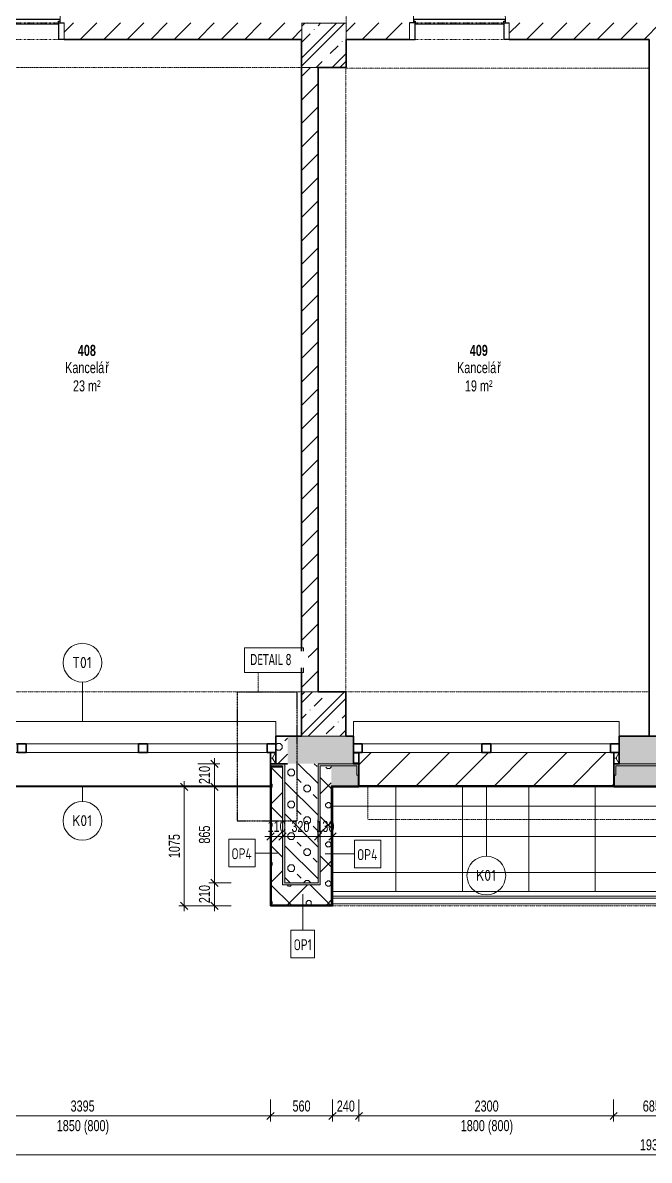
# Model space of a CAD drawing. Header units: millimetres. Extents: x -17526 to 208316, y -45352 to 20466.
# Drawn here: x 154242 to 159899, y -32550 to -22279 of the extents above; entities that cross this region are included whole.
import ezdxf

# ---------------------------------------------------------------- set-up
doc = ezdxf.new("R2010")
doc.units = ezdxf.units.MM
for name, pattern in [('3_Čárkovaná 2_5mm', [5, 2.5, -2.5]), ('Dash dot dot', [5, 2, -1, 0, -1, 0, -1]), ('Čerchovaná se dvěma tečkami', [2.59, 1, -0.53, 0, -0.53, 0, -0.53])]:
    doc.linetypes.add(name, pattern=pattern)
for name, color, linetype, lineweight in [('A-ANNO-DIMS', 211, 'Continuous', 9), ('A-ANNO-DIMS-50', 211, 'Continuous', 9), ('A-AREA-IDEN', 2, 'Continuous', 9), ('A-DETL', 90, 'Continuous', 9), ('A-DOOR', 31, 'Continuous', 9), ('A-DOOR-FRAM', 31, 'Continuous', 9), ('A-FLOR-HRAL', 11, 'Continuous', 9), ('A-GENM', 13, 'Continuous', 9), ('A-GENM-IDEN', 13, 'Continuous', 9), ('A-GLAZ', 151, 'Continuous', 9), ('A-ROOF', 132, 'Continuous', 13), ('A-ROOF-OTLN', 132, 'Continuous', 13), ('A-ROOF-PATT', 132, 'Continuous', 13), ('A-WALL', 113, 'Continuous', 9), ('A-WALL-IDEN', 211, 'Continuous', 9), ('A-WALL-PATT', 111, 'Continuous', 9), ('G-ANNO-TEXT', 231, 'Continuous', 9), ('Q-SPCQ', 91, 'Continuous', 9), ('Q-SPCQ-IDEN', 132, 'Continuous', 9), ('S-COLS', 52, 'Continuous', 9)]:
    doc.layers.add(name, color=color, linetype=linetype, lineweight=lineweight)
doc.styles.add('Arial_4', font='arial.ttf', dxfattribs={"width": 0.7, "height": 100})
doc.styles.add('Arial_B', font='arialbd.ttf', dxfattribs={"width": 0.7, "height": 100})
doc.styles.add('ISOCPEUR', font='isocpeur.ttf', dxfattribs={"width": 0.9, "height": 100})
doc.styles.add('ISOCPEUR_2', font='isocpeur.ttf', dxfattribs={"width": 0.75, "height": 100})
doc.styles.add('Tahoma', font='tahoma.ttf', dxfattribs={"width": 0.7, "height": 100})
doc.dimstyles.new('Vnitřní_-_průhledné', dxfattribs={"dimscale": 304.8, "dimtxt": 102.02594, "dimasz": 0.213255, "dimexe": 0.164042, "dimexo": 0.0625, "dimgap": 0.032808, "dimtad": 1, "dimdec": 0, "dimrnd": 5, "dimzin": 0, "dimdsep": 46, "dimtxsty": 'Arial_4', "dimblk1": 'OBLIQUE', "dimblk2": 'OBLIQUE', "dimsah": 1, "dimcen": 0.09, "dimdle": 0.164042, "dimazin": 0, "dimtfac": 1, "dimtdec": 4, "dimtix": 1, "dimtmove": 0, "dimatfit": 3, "dimfxl": 0.492126, "dimfxlon": 1, "dimtvp": 1, "dimtolj": 1, "dimtzin": 0, "dimarcsym": 2})
pattern_1 = [(45, (73033.68, 0), (-179.6051, 179.6051), []), (45, (73105.52, 0), (-179.6051, 179.6051), []), (45, (73249.2, 0), (-107.7631, 251.4472), [101.6, -50.8, 1.676, -49.124])]
pattern_2 = [(45, (73033.68, 0), (-106.06602, 106.06602), [])]
pattern_3 = [(45, (73033.68, 0), (0.0007, 353.5527), []), (315, (73033.68, 0), (353.5527, -0.0007), []), (270, (73187.36, 9.56), (176.771, -176.771), [19.139, -334.416]), (270, (73233.55, 9.56), (176.771, -176.771), [19.139, -334.416]), (0, (73200.25, 23.1), (176.771, 176.771), [19.139, -334.416]), (0, (73200.25, -23.1), (176.771, 176.771), [19.139, -334.416]), (45, (73187.36, 9.56), (0.0007, 353.5527), [19.139, -230.861]), (45, (73220.03, -23.1), (0.0007, 353.5527), [19.139, -230.861]), (315, (73220.03, 23.1), (353.5534, 0), [19.139, -230.861]), (315, (73187.36, -9.56), (353.5527, -0.0007), [19.139, -230.861])]

# ---------------------------------------------------------------- blocks, each defined once
blk = doc.blocks.new('DVERE_1k_oblozka - DD03_01_800x1970_koupelna-1549508-2NP_NÁVRH B')
at = {"layer": 'A-DOOR', "lineweight": 13}
for p, q in [((-415, 72), (-415, 932)), ((-400, 72), (-450, 72)), ((-450, 72), (-450, -78)), ((-400, -78), (-400, 72)), ((305, 102), (-305, 102)), ((450, 72), (400, 72)), ((400, 72), (400, -78)), ((415, 102), (415, 72)), ((450, -78), (450, 72)), ((-450, -78), (-400, -78)), ((400, -78), (450, -78))]:
    blk.add_line(p, q, dxfattribs=at)
at = {"layer": 'A-DOOR', "lineweight": 25}
for p, q in [((415, 102), (-415, 102)), ((-415, 102), (-415, 87)), ((-415, 87), (-400, 87)), ((-400, 87), (-400, 72)), ((-400, 62), (400, 62)), ((400, 72), (400, 87)), ((400, 87), (415, 87)), ((415, 87), (415, 102))]:
    blk.add_line(p, q, dxfattribs=at)
at = {"layer": 'A-DOOR', "linetype": 'Čerchovaná se dvěma tečkami', "lineweight": 13}
for p, q in [((-400, 72), (400, 72)), ((-400, -78), (400, -78))]:
    blk.add_line(p, q, dxfattribs=at)
at = {"layer": 'A-DOOR', "lineweight": 13}
blk.add_arc((-415, 102), 830, 360, 90, dxfattribs=at)
at = {"layer": 'A-DOOR-FRAM', "lineweight": 25}
for p, q in [((-400, 72), (-450, 72)), ((-400, -78), (-400, 72)), ((400, 72), (400, -78)), ((400, 72), (450, 72)), ((-450, -78), (-400, -78)), ((450, -78), (400, -78))]:
    blk.add_line(p, q, dxfattribs=at)
blk = doc.blocks.new('OKNO_3k_nadsvetlik - OKNO_3k_nadsvetlik_3495 x 1850-1975425-2NP_NÁVRH B')
at = {"layer": 'A-GLAZ', "lineweight": 13}
h = blk.add_hatch(dxfattribs=at)
h.set_pattern_fill('FP_159', color=21, style=0, pattern_type=2)
h.set_pattern_definition([(180, (81747.126, -28844.283), (-75, -43.3), [50, -100]), (240, (81697.126, -28844.283), (-0.0011, -86.601905), [50, -100]), (120, (81697.126, -28844.283), (-74.9989, 43.301905), [50, -100])])
h.paths.add_polyline_path([(-1747.5, 125), (-1747.5, 25), (-1697.5, 25), (-1697.5, 125), (-1747, 125)])
h.paths.add_polyline_path([(1717.5, 125), (1697.5, 125), (1697.5, 25), (1747.5, 25), (1747.5, 125)])
at = {"layer": 'A-GLAZ', "color": 20, "lineweight": 35}
for p, q in [((-1697.5, 25), (-1697.5, 125)), ((1697.5, 125), (1697.5, 25)), ((-1747.5, 25), (-1697.5, 25)), ((-1667.5, 25), (-1747.5, 25)), ((-1667.5, -55), (-1667.5, 25)), ((-507.5, 25), (-587.5, 25)), ((-587.5, 25), (-587.5, -55)), ((-507.5, -55), (-507.5, 25)), ((587.5, 25), (507.5, 25)), ((507.5, 25), (507.5, -55)), ((587.5, -55), (587.5, 25)), ((1747.5, 25), (1667.5, 25)), ((1667.5, 25), (1667.5, -55)), ((1697.5, 25), (1747.5, 25)), ((-1747.5, -55), (-1667.5, -55)), ((-587.5, -55), (-507.5, -55)), ((507.5, -55), (587.5, -55)), ((1667.5, -55), (1747.5, -55))]:
    blk.add_line(p, q, dxfattribs=at)
at = {"layer": 'A-GLAZ', "color": 21, "lineweight": 13}
for p, q in [((-587.5, 25), (-1667.5, 25)), ((507.5, 25), (-507.5, 25)), ((1667.5, 25), (587.5, 25)), ((-1667.5, -55), (-587.5, -55)), ((-507.5, -55), (507.5, -55)), ((587.5, -55), (1667.5, -55))]:
    blk.add_line(p, q, dxfattribs=at)
blk = doc.blocks.new('parapet s nosem_vnitní - parapet s nosem_vnitní-1423029-2NP_NÁVRH B')
at = {"layer": 'A-GENM', "color": 21, "lineweight": 13}
for p, q in [((-1747.5, -190), (-1747.5, -70)), ((-1747.5, -190), (-1747.5, -200)), ((-1747.5, -200), (1747.5, -200))]:
    blk.add_line(p, q, dxfattribs=at)
blk = doc.blocks.new('parapet_ext - parapet_ext-1802047-2NP_NÁVRH B')
at = {"layer": 'Q-SPCQ', "color": 21, "lineweight": 13}
blk.add_line((-1697.5, 300), (1697.5, 300), dxfattribs=at)
blk = doc.blocks.new('Zábradlí - Zábradlí-1250043-2NP_NÁVRH B')
at = {"layer": 'A-FLOR-HRAL', "color": 21, "lineweight": 13}
for p, q in [((95845, -30184), (84005, -30184)), ((95845, -30234), (84005, -30234))]:
    blk.add_line(p, q, dxfattribs=at)
blk = doc.blocks.new('OKNO_2k_nadsvetlik - OKNO_2k_nadsvetlik 1800x2400-1972504-2NP_NÁVRH B')
at = {"layer": 'A-GLAZ', "lineweight": 13}
h = blk.add_hatch(dxfattribs=at)
h.set_pattern_fill('FP_162', color=256, style=0, pattern_type=2)
h.set_pattern_definition([(180, (85394.626, -28844.283), (-75, -43.3), [50, -100]), (240, (85344.626, -28844.283), (-0.0011, -86.601905), [50, -100]), (120, (85344.626, -28844.283), (-74.9989, 43.301905), [50, -100])])
h.paths.add_polyline_path([(-1170, 125), (-1200, 125), (-1200, 25), (-1150, 25), (-1150, 125), (-1168, 125)])
h.paths.add_polyline_path([(1150, 125), (1150, 25), (1200, 25), (1200, 125), (1150, 125)])
at = {"layer": 'A-GLAZ', "lineweight": 35}
for p, q in [((-1150, 25), (-1150, 125)), ((1150, 125), (1150, 25)), ((-1200, 25), (-1150, 25)), ((-1120, 25), (-1200, 25)), ((-1120, -55), (-1120, 25)), ((40, 25), (-40, 25)), ((-40, 25), (-40, -55)), ((40, -55), (40, 25)), ((1200, 25), (1120, 25)), ((1120, 25), (1120, -55)), ((1150, 25), (1200, 25)), ((-1200, -55), (-1120, -55)), ((-40, -55), (40, -55)), ((1120, -55), (1200, -55))]:
    blk.add_line(p, q, dxfattribs=at)
at = {"layer": 'A-GLAZ', "lineweight": 13}
for p, q in [((-40, 25), (-1120, 25)), ((1120, 25), (40, 25)), ((-1120, -55), (-40, -55)), ((40, -55), (1120, -55))]:
    blk.add_line(p, q, dxfattribs=at)
blk = doc.blocks.new('parapet s nosem_vnitní - parapet s nosem_vnitní-1280305-2NP_NÁVRH B')
at = {"layer": 'A-GENM', "lineweight": 13}
for p, q in [((-1200, -190), (-1200, -70)), ((1200, -70), (1200, -190)), ((-1200, -190), (-1200, -200)), ((-1200, -200), (1200, -200)), ((1200, -200), (1200, -190))]:
    blk.add_line(p, q, dxfattribs=at)
blk = doc.blocks.new('parapet_ext - parapet_ext-1801991-2NP_NÁVRH B')
at = {"layer": 'Q-SPCQ', "lineweight": 13}
h = blk.add_hatch(dxfattribs=at)
h.set_pattern_fill('FP_163', color=21, style=0, pattern_type=2)
h.set_pattern_definition([(225, (85394.63, -28869.28), (176.7767, -176.7767), [])])
h.paths.add_polyline_path([(-1150, 300), (-1150, 0), (1150, 0), (1150, 300), (-1120, 300)])
at = {"layer": 'Q-SPCQ', "color": 241, "lineweight": 25}
blk.add_line((-1150, 300), (1150, 300), dxfattribs=at)
blk = doc.blocks.new('DIMBLOCK52-2NP_NÁVRH B')
at = {"layer": 'A-ANNO-DIMS-50'}
for p, q in [((153083, -32150), (153083, -32000)), ((156478, -32150), (156478, -32000)), ((153083, -32150), (156478, -32150)), ((153083, -32150), (153083, -32200)), ((156478, -32150), (156478, -32200))]:
    blk.add_line(p, q, dxfattribs=at)
at = {"layer": 'A-ANNO-DIMS-50', "lineweight": 18}
for p, q in [((153083, -32150), (153116, -32118)), ((156478, -32150), (156511, -32118)), ((153083, -32150), (153051, -32183)), ((156478, -32150), (156446, -32183))]:
    blk.add_line(p, q, dxfattribs=at)
at = {"layer": 'A-ANNO-DIMS-50', "color": 0, "char_height": 100, "attachment_point": 1, "line_spacing_factor": 0.941778, "style": 'Arial_4'}
for s, insert, width in [('3395', (154674, -32010), 256.16), ('1850 (800)', (154549, -32187), 555.65)]:
    blk.add_mtext(s, dxfattribs=dict(at, insert=insert, width=width))
blk = doc.blocks.new('_Oblique')
at = {"color": 0, "linetype": 'ByBlock', "lineweight": -2}
blk.add_line((-0.5, -0.5), (0.5, 0.5), dxfattribs=at)
blk = doc.blocks.new('DIMBLOCK53-2NP_NÁVRH B')
at = {"layer": 'A-ANNO-DIMS-50'}
for p, q in [((156478, -32150), (156478, -32000)), ((157038, -32150), (157038, -32000)), ((156478, -32150), (157038, -32150)), ((156478, -32150), (156478, -32200)), ((157038, -32150), (157038, -32200))]:
    blk.add_line(p, q, dxfattribs=at)
at = {"layer": 'A-ANNO-DIMS-50', "lineweight": 18}
for p, q in [((156478, -32150), (156511, -32118)), ((157038, -32150), (157071, -32118)), ((156478, -32150), (156446, -32183)), ((157038, -32150), (157006, -32183))]:
    blk.add_line(p, q, dxfattribs=at)
at = {"layer": 'A-ANNO-DIMS-50', "color": 0, "insert": (156678, -32010), "char_height": 100, "width": 192.12, "attachment_point": 1, "line_spacing_factor": 0.941778, "style": 'Arial_4'}
blk.add_mtext('560', dxfattribs=at)
blk = doc.blocks.new('DIMBLOCK54-2NP_NÁVRH B')
at = {"layer": 'A-ANNO-DIMS-50'}
for p, q in [((157038, -32150), (157038, -32000)), ((157278, -32150), (157278, -32000)), ((157038, -32150), (157278, -32150)), ((157038, -32150), (157038, -32200)), ((157278, -32150), (157278, -32200))]:
    blk.add_line(p, q, dxfattribs=at)
at = {"layer": 'A-ANNO-DIMS-50', "lineweight": 18}
for p, q in [((157038, -32150), (157071, -32118)), ((157278, -32150), (157311, -32118)), ((157038, -32150), (157006, -32183)), ((157278, -32150), (157246, -32183))]:
    blk.add_line(p, q, dxfattribs=at)
at = {"layer": 'A-ANNO-DIMS-50', "color": 0, "insert": (157078, -32010), "char_height": 100, "width": 192.12, "attachment_point": 1, "line_spacing_factor": 0.941778, "style": 'Arial_4'}
blk.add_mtext('240', dxfattribs=at)
blk = doc.blocks.new('DIMBLOCK55-2NP_NÁVRH B')
at = {"layer": 'A-ANNO-DIMS-50'}
for p, q in [((157278, -32150), (157278, -32000)), ((159578, -32150), (159578, -32000)), ((157278, -32150), (159578, -32150)), ((157278, -32150), (157278, -32200)), ((159578, -32150), (159578, -32200))]:
    blk.add_line(p, q, dxfattribs=at)
at = {"layer": 'A-ANNO-DIMS-50', "lineweight": 18}
for p, q in [((157278, -32150), (157311, -32118)), ((159578, -32150), (159611, -32118)), ((157278, -32150), (157246, -32183)), ((159578, -32150), (159546, -32183))]:
    blk.add_line(p, q, dxfattribs=at)
at = {"layer": 'A-ANNO-DIMS-50', "color": 0, "char_height": 100, "attachment_point": 1, "line_spacing_factor": 0.941778, "style": 'Arial_4'}
for s, insert, width in [('2300', (158322, -32010), 256.16), ('1800 (800)', (158197, -32187), 555.65)]:
    blk.add_mtext(s, dxfattribs=dict(at, insert=insert, width=width))
blk = doc.blocks.new('DIMBLOCK56-2NP_NÁVRH B')
at = {"layer": 'A-ANNO-DIMS-50'}
for p, q in [((159578, -32150), (159578, -32000)), ((160263, -32150), (160263, -32000)), ((159578, -32150), (160263, -32150)), ((159578, -32150), (159578, -32200)), ((160263, -32150), (160263, -32200))]:
    blk.add_line(p, q, dxfattribs=at)
at = {"layer": 'A-ANNO-DIMS-50', "lineweight": 18}
for p, q in [((159578, -32150), (159611, -32118)), ((160263, -32150), (160296, -32118)), ((159578, -32150), (159546, -32183)), ((160263, -32150), (160231, -32183))]:
    blk.add_line(p, q, dxfattribs=at)
at = {"layer": 'A-ANNO-DIMS-50', "color": 0, "insert": (159841, -32010), "char_height": 100, "width": 192.12, "attachment_point": 1, "line_spacing_factor": 0.941778, "style": 'Arial_4'}
blk.add_mtext('685', dxfattribs=at)
blk = doc.blocks.new('DIMBLOCK98-2NP_NÁVRH B')
at = {"layer": 'A-ANNO-DIMS-50'}
for p, q in [((150265, -32500), (150265, -32150)), ((169631, -32500), (169631, -32350)), ((150265, -32500), (169681, -32500)), ((150265, -32500), (150265, -32550)), ((169631, -32500), (169631, -32550))]:
    blk.add_line(p, q, dxfattribs=at)
at = {"layer": 'A-ANNO-DIMS-50', "lineweight": 18}
for p, q in [((150265, -32500), (150233, -32532)), ((150265, -32500), (150298, -32467)), ((169631, -32500), (169599, -32532)), ((169631, -32500), (169664, -32467))]:
    blk.add_line(p, q, dxfattribs=at)
at = {"layer": 'A-ANNO-DIMS-50', "color": 0, "insert": (159815, -32360), "char_height": 100, "width": 320.2, "attachment_point": 1, "line_spacing_factor": 0.941778, "style": 'Arial_4'}
blk.add_mtext('19365', dxfattribs=at)
blk = doc.blocks.new('DIMBLOCK118-2NP_NÁVRH B')
at = {"layer": 'A-ANNO-DIMS-50'}
for p, q in [((155973, -30044), (155923, -30044)), ((155973, -30302), (155973, -30044)), ((155973, -30044), (156123, -30044)), ((155973, -30252), (155923, -30252)), ((155973, -30252), (156123, -30252))]:
    blk.add_line(p, q, dxfattribs=at)
at = {"layer": 'A-ANNO-DIMS-50', "lineweight": 18}
for p, q in [((155973, -30044), (155941, -30012)), ((155973, -30044), (156006, -30077)), ((155973, -30252), (155941, -30220)), ((155973, -30252), (156006, -30285))]:
    blk.add_line(p, q, dxfattribs=at)
at = {"layer": 'A-ANNO-DIMS-50', "color": 0, "insert": (155833, -30228), "char_height": 100, "width": 192.12, "attachment_point": 1, "rotation": 90, "line_spacing_factor": 0.941778, "style": 'Arial_4'}
blk.add_mtext('210', dxfattribs=at)
blk = doc.blocks.new('DIMBLOCK119-2NP_NÁVRH B')
at = {"layer": 'A-ANNO-DIMS-50', "lineweight": 18}
for p, q in [((155973, -29177), (155941, -29145)), ((155973, -29177), (156006, -29210)), ((155973, -30044), (155941, -30012)), ((155973, -30044), (156006, -30077))]:
    blk.add_line(p, q, dxfattribs=at)
at = {"layer": 'A-ANNO-DIMS-50'}
for p, q in [((155973, -29177), (155823, -29177)), ((155973, -30044), (155973, -29177)), ((155973, -29177), (156023, -29177)), ((155973, -30044), (155923, -30044)), ((155973, -30044), (156123, -30044))]:
    blk.add_line(p, q, dxfattribs=at)
at = {"layer": 'A-ANNO-DIMS-50', "color": 0, "insert": (155833, -29691), "char_height": 100, "width": 192.12, "attachment_point": 1, "rotation": 90, "line_spacing_factor": 0.941778, "style": 'Arial_4'}
blk.add_mtext('865', dxfattribs=at)
blk = doc.blocks.new('DIMBLOCK120-2NP_NÁVRH B')
at = {"layer": 'A-ANNO-DIMS-50', "lineweight": 18}
for p, q in [((155973, -28969), (155941, -28937)), ((155973, -28969), (156006, -29002)), ((155973, -29177), (155941, -29145)), ((155973, -29177), (156006, -29210))]:
    blk.add_line(p, q, dxfattribs=at)
at = {"layer": 'A-ANNO-DIMS-50'}
for p, q in [((155973, -29177), (155973, -28919)), ((155973, -28969), (155823, -28969)), ((155973, -28969), (156023, -28969)), ((155973, -29177), (155823, -29177)), ((155973, -29177), (156023, -29177))]:
    blk.add_line(p, q, dxfattribs=at)
at = {"layer": 'A-ANNO-DIMS-50', "color": 0, "insert": (155833, -29153), "char_height": 100, "width": 192.12, "attachment_point": 1, "rotation": 90, "line_spacing_factor": 0.941778, "style": 'Arial_4'}
blk.add_mtext('210', dxfattribs=at)
blk = doc.blocks.new('DIMBLOCK121-2NP_NÁVRH B')
at = {"layer": 'A-ANNO-DIMS-50', "lineweight": 18}
for p, q in [((155700, -29177), (155668, -29145)), ((155700, -29177), (155733, -29210)), ((155700, -30252), (155668, -30220)), ((155700, -30252), (155733, -30285))]:
    blk.add_line(p, q, dxfattribs=at)
at = {"layer": 'A-ANNO-DIMS-50'}
for p, q in [((155700, -30302), (155700, -29127)), ((155700, -29177), (155650, -29177)), ((155700, -29177), (155892, -29177)), ((155700, -30252), (155650, -30252)), ((155700, -30252), (155963, -30252))]:
    blk.add_line(p, q, dxfattribs=at)
at = {"layer": 'A-ANNO-DIMS-50', "color": 0, "insert": (155561, -29822), "char_height": 100, "width": 256.16, "attachment_point": 1, "rotation": 90, "line_spacing_factor": 0.941778, "style": 'Arial_4'}
blk.add_mtext('1075', dxfattribs=at)
blk = doc.blocks.new('DIMBLOCK122-2NP_NÁVRH B')
at = {"layer": 'A-ANNO-DIMS-50'}
for p, q in [((156478, -29626), (156478, -29476)), ((156588, -29626), (156588, -29476)), ((156428, -29626), (156588, -29626)), ((156478, -29626), (156478, -29676)), ((156588, -29626), (156588, -29676))]:
    blk.add_line(p, q, dxfattribs=at)
at = {"layer": 'A-ANNO-DIMS-50', "lineweight": 18}
for p, q in [((156478, -29626), (156446, -29659)), ((156478, -29626), (156511, -29594)), ((156588, -29626), (156556, -29659)), ((156588, -29626), (156621, -29594))]:
    blk.add_line(p, q, dxfattribs=at)
at = {"layer": 'A-ANNO-DIMS-50', "color": 0, "insert": (156453, -29486), "char_height": 100, "width": 192.12, "attachment_point": 1, "line_spacing_factor": 0.941778, "style": 'Arial_4'}
blk.add_mtext('110', dxfattribs=at)
blk = doc.blocks.new('DIMBLOCK123-2NP_NÁVRH B')
at = {"layer": 'A-ANNO-DIMS-50'}
for p, q in [((156588, -29626), (156588, -29476)), ((156908, -29626), (156908, -29476)), ((156588, -29626), (156908, -29626)), ((156588, -29626), (156588, -29676)), ((156908, -29626), (156908, -29676))]:
    blk.add_line(p, q, dxfattribs=at)
at = {"layer": 'A-ANNO-DIMS-50', "lineweight": 18}
for p, q in [((156588, -29626), (156556, -29659)), ((156588, -29626), (156621, -29594)), ((156908, -29626), (156876, -29659)), ((156908, -29626), (156941, -29594))]:
    blk.add_line(p, q, dxfattribs=at)
at = {"layer": 'A-ANNO-DIMS-50', "color": 0, "insert": (156668, -29486), "char_height": 100, "width": 192.12, "attachment_point": 1, "line_spacing_factor": 0.941778, "style": 'Arial_4'}
blk.add_mtext('320', dxfattribs=at)
blk = doc.blocks.new('DIMBLOCK124-2NP_NÁVRH B')
at = {"layer": 'A-ANNO-DIMS-50'}
for p, q in [((156908, -29626), (156908, -29476)), ((157038, -29626), (157038, -29476)), ((156908, -29626), (157038, -29626)), ((156908, -29626), (156908, -29676)), ((157038, -29626), (157038, -29676))]:
    blk.add_line(p, q, dxfattribs=at)
at = {"layer": 'A-ANNO-DIMS-50', "lineweight": 18}
for p, q in [((156908, -29626), (156876, -29659)), ((156908, -29626), (156941, -29594)), ((157038, -29626), (157006, -29659)), ((157038, -29626), (157071, -29594))]:
    blk.add_line(p, q, dxfattribs=at)
at = {"layer": 'A-ANNO-DIMS-50', "color": 0, "insert": (156893, -29486), "char_height": 100, "width": 192.12, "attachment_point": 1, "line_spacing_factor": 0.941778, "style": 'Arial_4'}
blk.add_mtext('130', dxfattribs=at)
blk = doc.blocks.new('DIMBLOCK125-2NP_NÁVRH B')
at = {"layer": 'A-ANNO-DIMS-50'}
for p, q in [((157038, -29626), (157038, -29476)), ((168878, -29626), (168878, -29476)), ((157038, -29626), (168878, -29626)), ((157038, -29626), (157038, -29676)), ((168878, -29626), (168878, -29676))]:
    blk.add_line(p, q, dxfattribs=at)
at = {"layer": 'A-ANNO-DIMS-50', "lineweight": 18}
for p, q in [((157038, -29626), (157006, -29659)), ((157038, -29626), (157071, -29594)), ((168878, -29626), (168846, -29659)), ((168878, -29626), (168911, -29594))]:
    blk.add_line(p, q, dxfattribs=at)
at = {"layer": 'A-ANNO-DIMS-50', "color": 0, "insert": (162825, -29486), "char_height": 100, "width": 320.2, "attachment_point": 1, "line_spacing_factor": 0.941778, "style": 'Arial_4'}
blk.add_mtext('11840', dxfattribs=at)
blk = doc.blocks.new('Popiska speciální vybavení - Popiska okna_Bublina-1426311-2NP_NÁVRH B')
at = {"layer": 'Q-SPCQ-IDEN'}
blk.add_circle((0, 0), 3.5, dxfattribs=at)
blk = doc.blocks.new('Popiska becný model_Bublina_CC - Popiska okna_Bublina-1416866-2NP_NÁVRH B')
at = {"layer": 'A-GENM-IDEN'}
blk.add_circle((0, 0), 3.5, dxfattribs=at)

msp = doc.modelspace()

# ---------------------------------------------------------------- hatches: boundary and pattern name
at = {"layer": 'A-ROOF-PATT'}
h = msp.add_hatch(dxfattribs=at)
h.set_pattern_fill('FP_215', color=254, style=0, pattern_type=2)
h.set_pattern_definition([(0, (103011.9, 1241.3), (0, 599.866), []), (90, (103011.9, 1241.3), (-600, 4e-14), [])])
h.paths.add_polyline_path([(167478, -30124.3), (168878.3, -30124.3), (168878.3, -29177.3), (167373.3, -29177.3), (167373.3, -29219.3), (166213.3, -29219.3), (166213.3, -29177.3), (157038.3, -29177.3), (157038.3, -30124.3), (167281, -30124.3)])
at = {"layer": 'A-WALL-PATT', "lineweight": 13}
h = msp.add_hatch(dxfattribs=at)
h.set_pattern_fill('FP_124', color=256, style=0, pattern_type=2)
h.set_pattern_definition(pattern_2)
h.paths.add_polyline_path([(168773.3, -22429.3), (168773.3, -22284.3), (169173.3, -22284.3), (169173.3, -22279.3), (164817.5, -22279.3), (164817.5, -22394.1), (164417.5, -22394.1), (164417.5, -22279.3), (164293.3, -22279.3), (164293.3, -22429.3), (166295.8, -22429.3)])
h.paths.add_polyline_path([(163393.3, -22429.3), (163393.3, -22279.3), (161933.3, -22279.3), (161933.3, -22429.3), (162773.3, -22429.3), (162773.3, -22289.3), (163173.3, -22289.3), (163173.3, -22429.3)])
h.paths.add_polyline_path([(161033.3, -22429.3), (161033.3, -22279.3), (158635.1, -22279.3), (158635.1, -22429.3), (160049.4, -22429.3)])
h.paths.add_polyline_path([(156763.6, -22429.3), (156763.6, -22284.3), (157163.6, -22284.3), (157163.6, -22429.3), (157735.1, -22429.3), (157735.1, -22279.3), (154615.1, -22279.3), (154615.1, -22429.3), (156758.3, -22429.3)])
h.paths.add_polyline_path([(153715.1, -22429.3), (153715.1, -22279.3), (153353.3, -22279.3), (153353.3, -22429.3), (153684.9, -22429.3)])
h = msp.add_hatch(dxfattribs=at)
h.set_pattern_fill('FP_124', color=256, style=0, pattern_type=2)
h.set_pattern_definition(pattern_2)
h.paths.add_polyline_path([(156837.6, -28319.3), (156908.3, -28319.3), (156908.3, -22684.3), (156763.6, -22684.3), (156763.6, -22429.3), (156758.3, -22429.3), (156758.3, -28319.3)])
h = msp.add_hatch(dxfattribs=at)
h.set_pattern_fill('FP_151', color=256, angle=-315, style=0, pattern_type=2)
h.set_pattern_definition([(225, (159876.46, -28719.28), (143.684, -143.684), []), (180, (159647.52, -28786.59), (-143.684, -143.684), [25.4, -261.968]), (225, (159622.11, -28786.59), (143.684, -143.684), [25.4, -177.8]), (270, (159604.15, -28804.55), (143.684, -143.684), [25.4, -261.968]), (315, (159604.15, -28829.95), (143.684, 143.684), [25.4, -177.8]), (180, (159647.51, -28847.91), (-143.684, -143.684), [25.4, -261.968]), (225, (159665.47, -28829.95), (143.684, -143.684), [25.4, -177.8]), (270, (159665.48, -28804.55), (143.684, -143.684), [25.4, -261.968]), (315, (159647.52, -28786.59), (143.684, 143.684), [25.4, -177.8]), (225, (159580.93, -28871.13), (143.684, -143.684), [50.8, -152.4])])
h.paths.add_polyline_path([(168660.3, -28969.3), (169173.3, -28969.3), (169173.3, -28719.3), (168643.3, -28719.3), (168643.3, -28969.3)])
h.paths.add_polyline_path([(167743.3, -28969.3), (167743.3, -28719.3), (167393.3, -28719.3), (167393.3, -28969.3), (167478, -28969.3)])
h.paths.add_polyline_path([(166193.3, -28969.3), (166193.3, -28719.3), (165623.3, -28719.3), (165623.3, -28969.3), (165901.7, -28969.3)])
h.paths.add_polyline_path([(162758.3, -28969.3), (163223.3, -28969.3), (163223.3, -28719.3), (162613.3, -28719.3), (162613.3, -28969.3), (162749, -28969.3)])
h.paths.add_polyline_path([(160213.3, -28969.3), (160213.3, -28719.3), (159628.3, -28719.3), (159628.3, -28969.3), (159990.3, -28969.3)])
h.paths.add_polyline_path([(157158.3, -28969.3), (157228.3, -28969.3), (157228.3, -28719.3), (156633.3, -28719.3), (156633.3, -28969.3), (157034.6, -28969.3)])
h.paths.add_polyline_path([(152896.7, -28969.3), (153033.3, -28969.3), (153033.3, -28719.3), (152433.3, -28719.3), (152433.3, -28969.3)])
h.paths.add_polyline_path([(151123.3, -28969.3), (151233.3, -28969.3), (151233.3, -28719.3), (150723.3, -28719.3), (150723.3, -28969.3), (150926.2, -28969.3)])
h = msp.add_hatch(dxfattribs=at)
h.set_pattern_fill('FP_158', color=21, angle=-315, style=0, pattern_type=2)
h.set_pattern_definition([(225, (156508.96, -28719.28), (143.68, -143.68), []), (180, (156280.02, -28786.59), (-143.684, -143.684), [25.4, -261.97]), (225, (156254.61, -28786.59), (143.68, -143.68), [25.4, -177.8]), (270, (156236.65, -28804.55), (143.684, -143.684), [25.4, -261.97]), (315, (156236.65, -28829.95), (143.68, 143.68), [25.4, -177.8]), (180, (156280.01, -28847.91), (-143.684, -143.684), [25.4, -261.97]), (225, (156297.97, -28829.95), (143.68, -143.68), [25.4, -177.8]), (270, (156297.98, -28804.55), (143.684, -143.684), [25.4, -261.97]), (315, (156280.02, -28786.59), (143.68, 143.68), [25.4, -177.8]), (225, (156213.43, -28871.13), (143.68, -143.68), [50.8, -152.4])])
h.paths.add_polyline_path([(156528.3, -28969.3), (156633.3, -28969.3), (156633.3, -28719.3), (156528.3, -28719.3), (156528.3, -28899.3)])
h = msp.add_hatch(dxfattribs=at)
h.set_pattern_fill('FP_157', color=21, style=0, pattern_type=2)
h.set_pattern_definition(pattern_3)
h.paths.add_polyline_path([(168888.3, -29169.3), (168888.3, -28988.3), (168878.3, -28988.3), (168878.3, -28989.3), (168658.3, -28989.3), (168658.3, -29073.3), (168646.3, -29073.3), (168646.3, -29169.3), (168883.3, -29169.3)])
h.paths.add_polyline_path([(169328.3, -29169.3), (169328.3, -28989.3), (169308.3, -28989.3), (169308.3, -29169.3)])
h.paths.add_polyline_path([(167396.3, -29169.3), (167770.3, -29169.3), (167770.3, -29073.3), (167758.3, -29073.3), (167758.3, -28989.3), (167408.3, -28989.3), (167408.3, -29073.3), (167396.3, -29073.3)])
h.paths.add_polyline_path([(166220.3, -29169.3), (166220.3, -29073.3), (166208.3, -29073.3), (166208.3, -28989.3), (165593.3, -28989.3), (165593.3, -29073.3), (165581.3, -29073.3), (165581.3, -29169.3), (165901.7, -29169.3)])
h.paths.add_polyline_path([(163143, -29169.3), (163265.3, -29169.3), (163265.3, -29073.3), (163253.3, -29073.3), (163253.3, -28989.3), (162583.3, -28989.3), (162583.3, -29073.3), (162571.3, -29073.3), (162571.3, -29169.3), (162749, -29169.3)])
h.paths.add_polyline_path([(159990.3, -29169.3), (160255.3, -29169.3), (160255.3, -29073.3), (160243.3, -29073.3), (160243.3, -28989.3), (159598.3, -28989.3), (159598.3, -29073.3), (159586.3, -29073.3), (159586.3, -29169.3), (159596.2, -29169.3)])
h.paths.add_polyline_path([(157231.7, -29169.3), (157270.3, -29169.3), (157270.3, -29073.3), (157258.3, -29073.3), (157258.3, -28989.3), (157028.3, -28989.3), (157028.3, -29169.3), (157038.3, -29169.3)])
h.paths.add_polyline_path([(150926.2, -29169.3), (151275.3, -29169.3), (151275.3, -29073.3), (151263.3, -29073.3), (151263.3, -28989.3), (150273.3, -28989.3), (150273.3, -29169.3), (150532.2, -29169.3)])
h.paths.add_polyline_path([(152896.7, -29169.3), (153075.3, -29169.3), (153075.3, -29073.3), (153063.3, -29073.3), (153063.3, -28989.3), (152403.3, -28989.3), (152403.3, -29073.3), (152391.3, -29073.3), (152391.3, -29169.3)])
at = {"layer": 'A-WALL-PATT'}
h = msp.add_hatch(color=11, dxfattribs=at)
h.paths.add_polyline_path([(168638.3, -29073.3), (168658.3, -29073.3), (168658.3, -28989.3), (168878.3, -28989.3), (168878.3, -28988.3), (169008.3, -28988.3), (169008.3, -28969.3), (168638.3, -28969.3), (168638.3, -28989.3)])
h.paths.add_polyline_path([(165593.3, -29073.3), (165593.3, -28989.3), (166208.3, -28989.3), (166208.3, -29073.3), (166228.3, -29073.3), (166228.3, -28969.3), (165573.3, -28969.3), (165573.3, -29073.3), (165581.3, -29073.3)])
h.paths.add_polyline_path([(167391.3, -29073.3), (167408.3, -29073.3), (167408.3, -28989.3), (167758.3, -28989.3), (167758.3, -29073.3), (167778.3, -29073.3), (167778.3, -28969.3), (167388.3, -28969.3), (167388.3, -29073.3)])
h.paths.add_polyline_path([(160263.3, -29073.3), (160263.3, -28969.3), (159578.3, -28969.3), (159578.3, -29073.3), (159598.3, -29073.3), (159598.3, -28989.3), (160243.3, -28989.3), (160243.3, -29073.3), (160260.3, -29073.3)])
h.paths.add_polyline_path([(163270.3, -29073.3), (163273.3, -29073.3), (163273.3, -28969.3), (162563.3, -28969.3), (162563.3, -29073.3), (162583.3, -29073.3), (162583.3, -28989.3), (163253.3, -28989.3), (163253.3, -29073.3), (163265.3, -29073.3)])
h.paths.add_polyline_path([(157278.3, -29073.3), (157278.3, -28969.3), (156908.3, -28969.3), (156908.3, -28989.3), (157258.3, -28989.3), (157258.3, -29073.3), (157275.3, -29073.3)])
h.paths.add_polyline_path([(153075.3, -29073.3), (153083.3, -29073.3), (153083.3, -28969.3), (152383.3, -28969.3), (152383.3, -29073.3), (152403.3, -29073.3), (152403.3, -28989.3), (153063.3, -28989.3), (153063.3, -29073.3)])
h.paths.add_polyline_path([(151280.3, -29073.3), (151283.3, -29073.3), (151283.3, -28969.3), (150453.3, -28969.3), (150453.3, -28989.3), (151263.3, -28989.3), (151263.3, -29073.3), (151275.3, -29073.3)])
h.paths.add_polyline_path([(156608.3, -28989.3), (156608.3, -28969.3), (156478.3, -28969.3), (156478.3, -28989.3), (156588.3, -28989.3)])
at = {"layer": 'A-WALL-PATT', "lineweight": 13}
h = msp.add_hatch(dxfattribs=at)
h.set_pattern_fill('FP_157', color=21, style=0, pattern_type=2)
h.set_pattern_definition(pattern_3)
h.paths.add_polyline_path([(156488.3, -30064.3), (156588.3, -30064.3), (156588.3, -28999.3), (156488.3, -28999.3), (156488.3, -30044.3)])
for points in [[(156588.3, -30044.3), (156608.3, -30044.3), (156608.3, -28989.3), (156588.3, -28989.3), (156588.3, -29233.8)], [(156928.3, -30064.3), (156928.3, -28989.3), (156908.3, -28989.3), (156908.3, -30064.3)], [(156908.3, -30064.3), (156908.3, -30044.3), (156588.3, -30044.3), (156588.3, -30064.3), (156837.6, -30064.3)]]:
    msp.add_hatch(color=11, dxfattribs=at).paths.add_polyline_path(points)
h = msp.add_hatch(dxfattribs=at)
h.set_pattern_fill('FP_115', color=256, angle=45, style=0, pattern_type=2)
h.set_pattern_definition([(135, (156908.3, -29434.94), (-143.684, -143.684), []), (90, (156841, -29205.99), (-143.684, 143.684), [25.4, -261.968]), (135, (156841, -29180.6), (-143.684, -143.684), [25.4, -177.8]), (180, (156823.04, -29162.63), (-143.684, -143.684), [25.4, -261.968]), (225, (156797.64, -29162.63), (143.684, -143.684), [25.4, -177.8]), (90, (156779.68, -29205.99), (-143.684, 143.684), [25.4, -261.968]), (135, (156797.64, -29223.95), (-143.684, -143.684), [25.4, -177.8]), (180, (156823.04, -29223.95), (-143.684, -143.684), [25.4, -261.968]), (225, (156841, -29206), (143.684, -143.684), [25.4, -177.8]), (135, (156756.46, -29139.4), (-143.684, -143.684), [50.8, -152.4])])
h.paths.add_polyline_path([(156908.3, -30044.3), (156908.3, -28969.3), (156608.3, -28969.3), (156608.3, -30044.3), (156837.6, -30044.3)])
h = msp.add_hatch(dxfattribs=at)
h.set_pattern_fill('FP_157', color=21, style=0, pattern_type=2)
h.set_pattern_definition(pattern_3)
h.paths.add_polyline_path([(157028.3, -30244.3), (157028.3, -28999.3), (156928.3, -28999.3), (156928.3, -30244.3)])
h = msp.add_hatch(dxfattribs=at)
h.set_pattern_fill('FP_157', color=21, style=0, pattern_type=2)
h.set_pattern_definition(pattern_3)
h.paths.add_polyline_path([(156588.3, -30244.3), (156928.3, -30244.3), (156928.3, -30064.3), (156488.3, -30064.3), (156488.3, -30244.3)])
at = {"layer": 'S-COLS', "lineweight": 13}
h = msp.add_hatch(dxfattribs=at)
h.set_pattern_fill('FP_117', color=256, style=0, pattern_type=2)
h.set_pattern_definition(pattern_1)
h.paths.add_polyline_path([(156908.3, -22684.3), (157163.6, -22684.3), (157163.6, -22284.3), (156763.6, -22284.3), (156763.6, -22684.3)])
h = msp.add_hatch(dxfattribs=at)
h.set_pattern_fill('FP_117', color=256, style=0, pattern_type=2)
h.set_pattern_definition(pattern_1)
h.paths.add_polyline_path([(156908.3, -28719.3), (157158.3, -28719.3), (157158.3, -28319.3), (156758.3, -28319.3), (156758.3, -28719.3), (156837.6, -28719.3)])

# ---------------------------------------------------------------- linework, layer by layer
at = {"layer": 'A-DETL', "linetype": 'Dash dot dot', "lineweight": 13}
for p, q in [((157163.6, -22284.3), (157163.6, -20651.6)), ((156763.6, -22684.3), (151162, -22684.3)), ((159899.4, -22689.3), (157158.3, -22689.3)), ((157158.3, -28319.3), (157158.3, -22689.3)), ((156368.1, -28324.3), (156368.1, -28144.3)), ((153033.3, -28319.3), (156758.3, -28319.3)), ((157158.3, -28319.3), (159899.4, -28319.3)), ((157358.3, -29177.3), (157358.3, -29474.3)), ((157358.3, -29474.3), (162468.3, -29474.3)), ((157038.3, -30252.3), (168878.3, -30252.3))]:
    msp.add_line(p, q, dxfattribs=at)
at = {"layer": 'A-DETL', "lineweight": 13}
for p, q in [((156245.8, -27922.1), (156245.8, -28144.3)), ((156778.3, -27922.1), (156245.8, -27922.1)), ((156778.3, -28144.3), (156778.3, -27922.1)), ((156245.8, -28144.3), (156778.3, -28144.3))]:
    msp.add_line(p, q, dxfattribs=at)
at = {"layer": 'A-DETL', "linetype": '3_Čárkovaná 2_5mm', "lineweight": 25}
for p, q in [((156179.5, -28324.3), (156179.5, -29484.3)), ((156719.5, -28324.3), (156179.5, -28324.3)), ((156719.5, -29484.3), (156719.5, -28324.3)), ((156179.5, -29484.3), (156719.5, -29484.3))]:
    msp.add_line(p, q, dxfattribs=at)
at = {"layer": 'A-GENM-IDEN'}
msp.add_line((154780.8, -28589.3), (154780.8, -28232.1), dxfattribs=at)
at = {"layer": 'A-ROOF', "color": 254}
msp.add_line((157038.3, -30124.3), (168878.3, -30124.3), dxfattribs=at)
at = {"layer": 'A-ROOF-OTLN', "color": 21}
msp.add_line((157038.3, -30166.1), (168878.3, -30166.1), dxfattribs=at)
at = {"layer": 'A-WALL', "lineweight": 13}
for p, q in [((156763.6, -22284.3), (157163.6, -22284.3)), ((156763.6, -22684.3), (156763.6, -22284.3)), ((157163.6, -22284.3), (157163.6, -22429.3)), ((156908.3, -22684.3), (156763.6, -22684.3)), ((156758.3, -28319.3), (156908.3, -28319.3)), ((157158.3, -28719.3), (156758.3, -28719.3)), ((156608.3, -28969.3), (156608.3, -30044.3)), ((156908.3, -30044.3), (156908.3, -28969.3)), ((156908.3, -28969.3), (157228.3, -28969.3)), ((159628.3, -28969.3), (160213.3, -28969.3)), ((156608.3, -30044.3), (156908.3, -30044.3))]:
    msp.add_line(p, q, dxfattribs=at)
at = {"layer": 'A-WALL', "lineweight": 35}
for p, q in [((154615.1, -22429.3), (156758.3, -22429.3)), ((156758.3, -22429.3), (156758.3, -28319.3)), ((157163.6, -22429.3), (157735.1, -22429.3)), ((158635.1, -22429.3), (159899.4, -22429.3)), ((159899.4, -22429.3), (159899.4, -28719.3)), ((156908.3, -28319.3), (156908.3, -22684.3)), ((156758.3, -28719.3), (156528.3, -28719.3)), ((157228.3, -28719.3), (157158.3, -28719.3)), ((157228.3, -28969.3), (157228.3, -28719.3)), ((160213.3, -28719.3), (159628.3, -28719.3)), ((159628.3, -28719.3), (159628.3, -28969.3))]:
    msp.add_line(p, q, dxfattribs=at)
at = {"layer": 'A-WALL', "color": 20, "lineweight": 35}
for p, q in [((156528.3, -28719.3), (156528.3, -28969.3)), ((156478.3, -28969.3), (156478.3, -30252.3)), ((156478.3, -28969.3), (156633.3, -28969.3)), ((157278.3, -28969.3), (157228.3, -28969.3)), ((157278.3, -29177.3), (157278.3, -28969.3)), ((159628.3, -28969.3), (159578.3, -28969.3)), ((159578.3, -28969.3), (159578.3, -29177.3)), ((157038.3, -30252.3), (157038.3, -29177.3)), ((157038.3, -29177.3), (157278.3, -29177.3)), ((159578.3, -29177.3), (160263.3, -29177.3)), ((156478.3, -30252.3), (157038.3, -30252.3))]:
    msp.add_line(p, q, dxfattribs=at)
at = {"layer": 'A-WALL', "color": 10, "lineweight": 13}
for p, q in [((156588.3, -28989.3), (156478.3, -28989.3)), ((156483.3, -28994.3), (156483.3, -30249.3)), ((156588.3, -28994.3), (156483.3, -28994.3)), ((156488.3, -28999.3), (156588.3, -28999.3)), ((156488.3, -28999.3), (156488.3, -30244.3)), ((156588.3, -30064.3), (156588.3, -28989.3)), ((156928.3, -30064.3), (156928.3, -28989.3)), ((157258.3, -28989.3), (156928.3, -28989.3)), ((157258.3, -29073.3), (157258.3, -28989.3)), ((159598.3, -28989.3), (159598.3, -29073.3)), ((160243.3, -28989.3), (159598.3, -28989.3)), ((157258.3, -29073.3), (157278.3, -29073.3)), ((157270.3, -29169.3), (157270.3, -29073.3)), ((157275.3, -29174.3), (157275.3, -29073.3)), ((159578.3, -29073.3), (159598.3, -29073.3)), ((159581.3, -29073.3), (159581.3, -29174.3)), ((159586.3, -29073.3), (159586.3, -29169.3)), ((157028.3, -30244.3), (157028.3, -29169.3)), ((157028.3, -29169.3), (157270.3, -29169.3)), ((157033.3, -30249.3), (157033.3, -29174.3)), ((157033.3, -29174.3), (157275.3, -29174.3)), ((159581.3, -29174.3), (160260.3, -29174.3)), ((159586.3, -29169.3), (160255.3, -29169.3)), ((156588.3, -30064.3), (156928.3, -30064.3)), ((156483.3, -30249.3), (157033.3, -30249.3)), ((156488.3, -30244.3), (157028.3, -30244.3))]:
    msp.add_line(p, q, dxfattribs=at)
at = {"layer": 'A-WALL', "color": 21, "lineweight": 13}
for p, q in [((157028.3, -28989.3), (157028.3, -28999.3)), ((156478.3, -29177.3), (153083.3, -29177.3)), ((159578.3, -29177.3), (157278.3, -29177.3))]:
    msp.add_line(p, q, dxfattribs=at)
at = {"layer": 'A-WALL-IDEN'}
for p, q in [((156543.3, -29775.8), (156340.6, -29775.8)), ((156973.3, -29784.1), (157236.3, -29784.1)), ((156770.3, -30148.3), (156770.3, -30473.5))]:
    msp.add_line(p, q, dxfattribs=at)
at = {"layer": 'A-WALL-IDEN', "flags": 128}
for points in [[(156102, -29651.5), (156340.6, -29651.5), (156340.6, -29900), (156102, -29900)], [(157236.3, -29659.9), (157474.9, -29659.9), (157474.9, -29908.4), (157236.3, -29908.4)], [(156663.4, -30473.5), (156877.3, -30473.5), (156877.3, -30722), (156663.4, -30722)]]:
    msp.add_lwpolyline(points, close=True, dxfattribs=at)
at = {"layer": 'Q-SPCQ-IDEN'}
for p, q in [((154780.8, -29169.3), (154780.8, -29309.9)), ((158428.3, -29169.3), (158428.3, -29804.3))]:
    msp.add_line(p, q, dxfattribs=at)
at = {"layer": 'S-COLS', "lineweight": 13}
for p, q in [((157163.6, -22284.3), (156763.6, -22284.3)), ((156763.6, -22284.3), (156763.6, -22429.3)), ((157163.6, -22429.3), (157163.6, -22284.3)), ((156763.6, -22429.3), (156763.6, -22684.3)), ((156763.6, -22684.3), (156908.3, -22684.3)), ((156908.3, -28319.3), (156758.3, -28319.3)), ((156758.3, -28719.3), (157158.3, -28719.3))]:
    msp.add_line(p, q, dxfattribs=at)
at = {"layer": 'S-COLS', "lineweight": 35}
for p, q in [((157163.6, -22684.3), (157163.6, -22429.3)), ((156908.3, -22684.3), (157163.6, -22684.3)), ((156758.3, -28319.3), (156758.3, -28719.3)), ((157158.3, -28319.3), (156908.3, -28319.3)), ((157158.3, -28719.3), (157158.3, -28319.3))]:
    msp.add_line(p, q, dxfattribs=at)

# ---------------------------------------------------------------- block references
at = {"layer": 'A-DOOR', "lineweight": 13}
for p in [(154165.1, -22351.4), (158185.1, -22351.4)]:
    msp.add_blockref('DVERE_1k_oblozka - DD03_01_800x1970_koupelna-1549508-2NP_NÁVRH B', p, dxfattribs=at)
at = {"layer": 'A-FLOR-HRAL', "color": 21, "lineweight": 13}
msp.add_blockref('Zábradlí - Zábradlí-1250043-2NP_NÁVRH B', (73033.7, 0), dxfattribs=at)
at = {"layer": 'A-GENM', "color": 21, "lineweight": 13, "rotation": 180}
msp.add_blockref('parapet s nosem_vnitní - parapet s nosem_vnitní-1423029-2NP_NÁVRH B', (154780.8, -28789.3), dxfattribs=at)
at = {"layer": 'A-GENM', "lineweight": 13, "rotation": 180}
msp.add_blockref('parapet s nosem_vnitní - parapet s nosem_vnitní-1280305-2NP_NÁVRH B', (158428.3, -28789.3), dxfattribs=at)
at = {"layer": 'A-GENM-IDEN', "xscale": 49.99999999999998, "yscale": 49.99999999999998, "zscale": 49.99999999999998}
msp.add_blockref('Popiska becný model_Bublina_CC - Popiska okna_Bublina-1416866-2NP_NÁVRH B', (154780.8, -28057.1), dxfattribs=at)
at = {"layer": 'A-GLAZ', "color": 21, "lineweight": 13, "rotation": 180}
msp.add_blockref('OKNO_3k_nadsvetlik - OKNO_3k_nadsvetlik_3495 x 1850-1975425-2NP_NÁVRH B', (154780.8, -28844.3), dxfattribs=at)
at = {"layer": 'A-GLAZ', "lineweight": 13, "rotation": 180}
msp.add_blockref('OKNO_2k_nadsvetlik - OKNO_2k_nadsvetlik 1800x2400-1972504-2NP_NÁVRH B', (158428.3, -28844.3), dxfattribs=at)
at = {"layer": 'Q-SPCQ', "color": 241, "lineweight": 25, "rotation": 180}
msp.add_blockref('parapet_ext - parapet_ext-1801991-2NP_NÁVRH B', (158428.3, -28869.3), dxfattribs=at)
at = {"layer": 'Q-SPCQ', "color": 21, "lineweight": 13, "rotation": 180}
msp.add_blockref('parapet_ext - parapet_ext-1802047-2NP_NÁVRH B', (154780.8, -28869.3), dxfattribs=at)
at = {"layer": 'Q-SPCQ-IDEN', "xscale": 49.99999999999998, "yscale": 49.99999999999998, "zscale": 49.99999999999998}
for p in [(154780.8, -29484.9), (158428.3, -29979.3)]:
    msp.add_blockref('Popiska speciální vybavení - Popiska okna_Bublina-1426311-2NP_NÁVRH B', p, dxfattribs=at)

# ---------------------------------------------------------------- texts
at = {"layer": 'A-AREA-IDEN', "lineweight": 18, "char_height": 100, "attachment_point": 1}
for s, insert, width, style in [('408', (154739.5, -25187.5), 202.025, 'Arial_B'), ('409', (158278.8, -25187.5), 202.025, 'Arial_B'), ('Kancelá', (154624.9, -25342.8), 440.527, 'Arial_4'), ('\\fArial|b0|i0|c238|p34|;\\W.7;ř', (154988.4, -25342.8), 39.283, 'Arial_4'), ('Kancelá', (158164.2, -25342.8), 440.527, 'Arial_4'), ('\\fArial|b0|i0|c238|p34|;\\W.7;ř', (158527.6, -25342.8), 39.283, 'Arial_4'), ('23 m²', (154695.6, -25507.8), 308.65, 'Arial_4'), ('19 m²', (158234.9, -25507.8), 308.65, 'Arial_4')]:
    msp.add_mtext(s, dxfattribs=dict(at, insert=insert, width=width, style=style))
at = {"layer": 'A-GENM-IDEN', "insert": (154687.8, -28005.6), "char_height": 100, "width": 223.671, "attachment_point": 1, "style": 'ISOCPEUR'}
msp.add_mtext('T01', dxfattribs=at)
at = {"layer": 'A-WALL-IDEN', "char_height": 100, "attachment_point": 1, "style": 'ISOCPEUR_2'}
for s, insert, width in [('OP4', (156127, -29732), 225.475), ('OP4', (157261.3, -29740.3), 225.475), ('OP1', (156688.4, -30554), 195.411)]:
    msp.add_mtext(s, dxfattribs=dict(at, insert=insert, width=width))
at = {"layer": 'Q-SPCQ-IDEN', "char_height": 100, "width": 223.671, "attachment_point": 1, "style": 'ISOCPEUR'}
for insert in [(154687.8, -29433.3), (158335.3, -29927.7)]:
    msp.add_mtext('K01', dxfattribs=dict(at, insert=insert))

# ---------------------------------------------------------------- dimensions: what is measured, and where the dimension line sits
at = {"layer": 'A-ANNO-DIMS'}
for base, p1, p2, override, picture, middle in [((155973.1, -28969.3), (155823.1, -29177.3), (155823.1, -28969.3), {"dimpost": '<>', "dimfxl": 208}, 'DIMBLOCK120-2NP_NÁVRH B', (155912, -29073.3)), ((155700.3, -29177.3), (155962.6, -30252.3), (155891.6, -29177.3), {"dimpost": '<>', "dimfxl": 1077.342812}, 'DIMBLOCK121-2NP_NÁVRH B', (155639.3, -29714.8)), ((155973.1, -29177.3), (156123.1, -30044.3), (155823.1, -29177.3), {"dimpost": '<>', "dimfxl": 917.436101}, 'DIMBLOCK119-2NP_NÁVRH B', (155912, -29610.8)), ((155973.1, -30044.3), (156123.1, -30252.3), (156123.1, -30044.3), {"dimpost": '<>', "dimfxl": 208}, 'DIMBLOCK118-2NP_NÁVRH B', (155912, -30148.3))]:
    dim = msp.add_linear_dim(base=base, p1=p1, p2=p2, angle=90, dimstyle='Vnitřní_-_průhledné', override=override, dxfattribs=at)
    dim.commit()
    dim.dimension.update_dxf_attribs({"geometry": picture, "text_midpoint": middle})
for base, p1, p2, override, picture, middle in [((156588.3, -29626.1), (156478.3, -29476.1), (156588.3, -29476.1), {"dimpost": '<>', "dimfxl": 110}, 'DIMBLOCK122-2NP_NÁVRH B', (156533.3, -29565.1)), ((156908.3, -29626.1), (156588.3, -29476.1), (156908.3, -29476.1), {"dimpost": '<>', "dimfxl": 320}, 'DIMBLOCK123-2NP_NÁVRH B', (156748.3, -29565.1)), ((157038.3, -29626.1), (156908.3, -29476.1), (157038.3, -29476.1), {"dimpost": '<>', "dimfxl": 130}, 'DIMBLOCK124-2NP_NÁVRH B', (156973.3, -29565.1)), ((168878.3, -29626.1), (157038.3, -29476.1), (168878.3, -29476.1), {"dimpost": '<>', "dimfxl": 11840}, 'DIMBLOCK125-2NP_NÁVRH B', (162958.3, -29565.1)), ((157038.3, -32150.1), (156478.3, -32000.1), (157038.3, -32000.1), {"dimpost": '<>', "dimfxl": 560}, 'DIMBLOCK53-2NP_NÁVRH B', (156758.3, -32089.1)), ((157278.3, -32150.1), (157038.3, -32000.1), (157278.3, -32000.1), {"dimpost": '<>', "dimfxl": 240}, 'DIMBLOCK54-2NP_NÁVRH B', (157158.3, -32089.1)), ((160263.3, -32150.1), (159578.3, -32000.1), (160263.3, -32000.1), {"dimpost": '<>', "dimfxl": 685}, 'DIMBLOCK56-2NP_NÁVRH B', (159920.8, -32089.1)), ((169631.3, -32499.6), (150265.3, -32150.3), (169631.3, -32349.6), {"dimpost": '<>', "dimfxl": 19367.025323}, 'DIMBLOCK98-2NP_NÁVRH B', (159948.3, -32438.5))]:
    dim = msp.add_linear_dim(base=base, p1=p1, p2=p2, dimstyle='Vnitřní_-_průhledné', override=override, dxfattribs=at)
    dim.commit()
    dim.dimension.update_dxf_attribs({"geometry": picture, "text_midpoint": middle})
for base, p1, p2, text, override, picture, middle in [((156478.3, -32150.1), (153083.3, -32000.1), (156478.3, -32000.1), '<>\\X1850 (800)', {"dimpost": '<>', "dimfxl": 3395}, 'DIMBLOCK52-2NP_NÁVRH B', (154780.8, -32150.1)), ((159578.3, -32150.1), (157278.3, -32000.1), (159578.3, -32000.1), '<>\\X1800 (800)', {"dimpost": '<>', "dimfxl": 2300}, 'DIMBLOCK55-2NP_NÁVRH B', (158428.3, -32150.1))]:
    dim = msp.add_linear_dim(base=base, p1=p1, p2=p2, text=text, dimstyle='Vnitřní_-_průhledné', override=override, dxfattribs=at)
    dim.commit()
    dim.dimension.update_dxf_attribs({"geometry": picture, "text_midpoint": middle})

# ---------------------------------------------------------------- next in the draw order: texts
at = {"layer": 'G-ANNO-TEXT', "color": 1, "insert": (156296.5, -27978.5), "char_height": 100, "width": 496.645, "attachment_point": 1, "style": 'Tahoma', "bg_fill": 3, "box_fill_scale": 1.25, "bg_fill_color": 256, "bg_fill_true_color": 13158600, "bg_fill_transparency": 0}
msp.add_mtext('DETAIL 8', dxfattribs=at)

doc.saveas('drawing.dxf')
